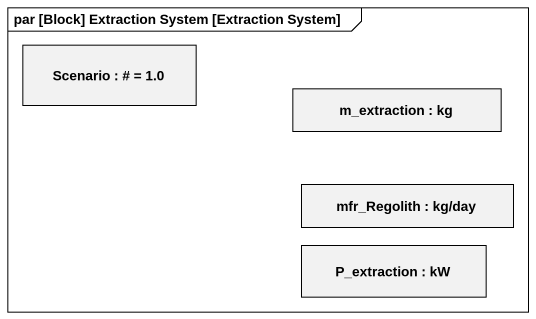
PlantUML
@startuml
mainframe par [Block] Extraction System [Extraction System]
rectangle "Scenario : # = 1.0" as Scenario
rectangle "m_extraction : kg" as m_extraction
rectangle "mfr_Regolith : kg/day" as mfr_Regolith
rectangle "P_extraction : kW" as P_extraction
@enduml
